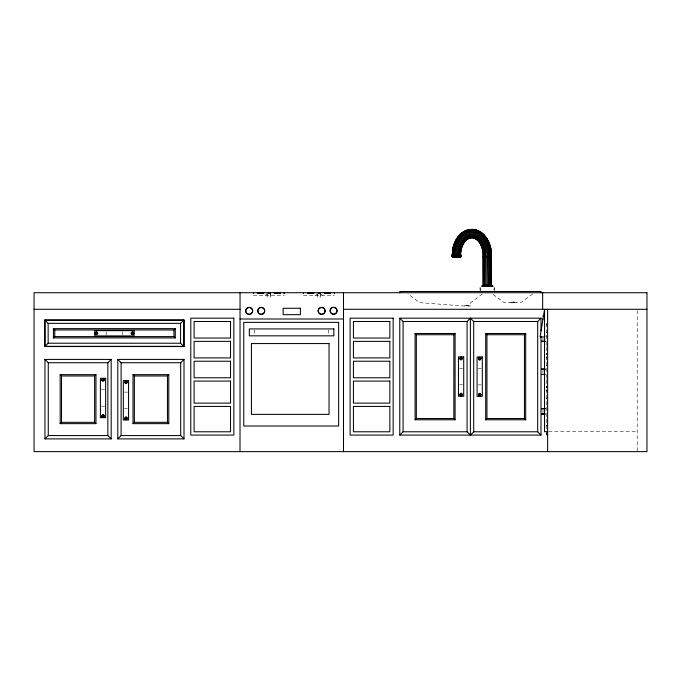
<?xml version="1.0" encoding="UTF-8"?>
<svg xmlns="http://www.w3.org/2000/svg" width="681" height="681" viewBox="0 0 681 681"><rect width="100%" height="100%" fill="white"/><g stroke="black" fill="none" stroke-linecap="round" stroke-linejoin="round"><path stroke-width="0.51" stroke-dasharray="3.4 2.55" d="M546.383 332.617L546.477 332.005M546.383 365.731L546.477 365.11M270.493 295.324L270.604 293.596M320.513 295.324L320.632 293.596M546.383 324.343L546.426 323.833M546.426 354.503L546.545 353.286M546.383 357.448L546.426 356.946M546.426 387.617L546.426 386.74M546.383 390.562L546.426 390.051M466.834 305.428L469.209 305.973M546.426 323.977L546.545 323.484M546.426 357.082L546.545 356.589M546.426 386.876L546.545 386.391M546.426 390.187L546.545 389.702M546.494 398.036L546.434 398.334A2.162 1.532 0 0 0 546.383 398.836M265.437 295.324L267.156 293.596L267.275 295.324M315.456 295.324L316.605 294.166M482.327 293.971L470.741 302.662L470.741 305.973L463.369 305.973L419.649 302.662L408.064 293.971M532.67 293.971L520.676 302.662L504.315 302.662L492.32 293.971M464.263 305.973L467.166 305.403M511.397 302.458L513.44 301.887L516.343 302.458M253.451 295.324L284.309 295.324M303.479 295.324L334.328 295.324M510.776 302.458L516.956 302.458M545.643 335.963L546.383 335.963M545.643 336.099L546.383 336.099M459.522 368.387L462.671 368.387M478.122 368.472L481.271 368.472M459.522 384.799L462.671 384.799M478.122 384.884L481.271 384.884M101.452 389.77L104.602 389.77M124.368 392.128L127.517 392.128M101.452 406.182L104.602 406.182M124.368 408.54L127.517 408.54M548.682 431.694L637.229 431.694M513.832 301.896L513.959 302.458M466.698 305.411L466.834 305.973M321.202 294.166L322.351 295.324M546.494 425.983L546.434 425.685A2.162 1.532 0 0 1 546.383 425.182M546.426 324.573L546.545 325.058M546.477 346.34L546.383 345.718M546.545 354.861L546.383 354.001M546.545 358.172L546.383 357.312L546.383 387.251M546.477 379.445L546.383 378.832M546.545 387.966L546.383 387.106M546.545 391.277L546.383 390.417L546.383 431.499M546.426 324.709L546.383 324.199L546.383 354.137M317.176 293.596L317.295 295.324M637.229 310.587L637.229 451.648M542.987 338.057L542.987 340.159M542.987 370.115L542.987 373.265M542.987 409.851L542.987 413.001M328.676 329.91L328.676 334.848M320.632 294.456L320.632 297.052L317.176 297.052L317.176 294.456M270.604 294.456L270.604 297.052L267.156 297.052L267.156 293.596M254.575 329.91L254.507 335.835M122.614 331.707L122.614 334.856M106.202 331.707L106.202 334.856M546.383 398.691A2.162 1.532 0 0 1 546.434 398.189M546.434 425.821A2.162 1.532 0 0 1 546.383 425.319"/><path stroke-width="1.02" d="M488.583 286.105L488.166 251.757A19.843 14.029 -90 0 0 474.393 235.669A19.843 14.029 -90 0 0 460.611 251.757L460.492 255A1.26 1.217 84.3 0 1 460.416 257.171L456.389 257.077M489.784 286.105L489.171 251.57A20.856 14.752 90 0 0 474.683 234.656A20.856 14.752 90 0 0 460.203 251.57L460.075 255.026L460.637 254.966L460.748 251.927A18.974 13.416 -90 0 1 475.764 236.724A18.974 13.416 -90 0 1 487.29 257.137L487.29 286.105M457.019 256.924L458.807 257.077L452.218 256.831A1.26 1.26 0 0 1 452.303 254.66L460.637 254.966A1.26 1.26 0 0 1 460.552 257.137L456.389 256.831L456.61 250.795A24.925 17.621 90 0 1 473.925 230.587A24.925 17.621 90 0 1 491.231 250.795L491.452 285.279L492.116 286.105M103.035 379.743L102.976 378.67M125.942 382.416L125.994 383.607M125.942 418.449L125.994 419.641M452.363 256.873A1.26 1.217 -80.1 0 1 452.439 254.703L452.593 250.676A25.597 18.098 90 0 1 469.371 229.957M461.105 358.359L461.046 357.287M461.105 394.393L461.046 393.32M490.822 286.105L490.235 285.279L490.022 251.366A21.945 15.518 90 0 0 474.785 233.566A21.945 15.518 90 0 0 459.547 251.366L459.42 254.813A1.26 0.894 -85.8 0 1 459.334 256.984M491.614 286.105L490.899 285.279L490.66 250.591M492.286 286.105L491.571 285.271L483.008 285.271L482.293 286.105M547.694 309.523L544.536 309.523L540.076 336.984L544.536 336.984M96.498 333.281L97.689 333.23M132.531 333.281L133.723 333.23M480.19 287.791L480.369 290.276M546.545 432.741L546.426 433.967M494.202 290.276L494.38 287.791M457.47 256.873L457.692 250.966A24.056 17.008 -90 0 1 474.393 231.463A24.056 17.008 -90 0 1 491.095 250.966M268.323 293.596L268.748 292.728L269.182 293.596L268.748 292.728L268.323 293.596L268.323 292.728M318.342 292.728L318.342 293.596L318.776 292.728L319.202 293.596M318.342 293.596L318.776 292.728M44.835 346.535L48.147 343.224L180.576 343.224L183.887 346.535L183.887 320.044L44.835 320.044L44.835 346.535L183.887 346.535M53.433 337.938L54.769 336.601L54.769 329.979L53.433 328.642L175.272 328.651L175.272 337.921L53.441 337.921L53.441 328.651M95.953 423.667L94.616 422.331L94.616 375.98L95.953 374.644L95.944 423.65L60.183 423.65L60.183 374.652L95.944 374.652M111.173 438.887L107.862 435.576L107.862 362.735L111.173 359.423L44.955 359.423L44.955 438.887L111.173 438.887L111.173 359.423M44.955 438.887L48.266 435.576L48.266 362.735L44.955 359.423M60.175 423.667L61.511 422.331L61.511 375.98L60.175 374.644M54.769 329.979L173.953 329.979L175.289 328.642M44.835 320.044L48.147 323.356L180.576 323.356L183.887 320.044M168.794 423.667L167.458 422.331L167.458 375.98L168.794 374.644L168.777 423.65L133.025 423.65L133.025 374.652L168.777 374.652M184.006 438.887L180.695 435.576L180.695 362.735L184.006 359.423L117.796 359.423L117.796 438.887L184.006 438.887L184.006 359.423M117.796 438.887L121.107 435.576L121.107 362.735L117.796 359.423M133.016 423.667L134.344 422.331L134.344 375.98L133.016 374.644M455.095 419.794L453.844 418.534L453.844 334.737L455.095 333.486L455.078 419.777L415.095 419.777L415.095 333.494L455.078 333.494M467.081 321.492L470.392 318.18L473.704 321.492L473.704 431.78L470.392 435.091L467.081 431.78L467.081 321.492L403.092 321.492L399.781 318.18L399.781 435.091L541.003 435.091L541.003 336.252M399.781 435.091L403.092 431.78L403.092 321.492M415.087 419.794L416.338 418.534L416.338 334.737L415.087 333.486M525.706 419.794L524.455 418.534L524.455 334.737L525.706 333.486M473.704 321.492L537.692 321.492L541.003 318.18L541.003 330.932M485.698 419.794L486.949 418.534L486.949 334.737L485.698 333.486L485.706 419.777L525.698 419.777L525.698 333.494L485.706 333.494M480.122 242.921A19.843 14.029 90 0 1 483.059 251.757L483.263 285.279L482.463 286.105M452.218 256.831L455.768 256.873M260.763 293.247L263.428 292.728L260.585 293.162M310.783 293.247L313.447 292.728L310.604 293.162M260.627 293.247L263.385 292.728L260.491 293.162M310.647 293.247L313.413 292.728L310.51 293.162M261.027 293.247L264.083 292.728M311.047 293.247L314.103 292.728M260.883 293.247L264.032 292.728M310.911 293.247L314.052 292.728M491.529 285.279L491.452 256.984L483.118 257.137A18.974 13.416 -90 0 0 476.785 239.363M481.288 286.105L493.291 286.105M34.05 309.285L240.044 309.285M343.496 309.285L646.95 309.285M399.781 318.18L541.003 318.18M240.01 318.997L343.496 318.997M416.338 334.737L453.844 334.737M486.949 334.737L524.455 334.737M54.769 336.601L173.953 336.601L175.289 337.938M541.625 341.215L545.2 341.215M541.625 341.351L545.2 341.351M48.266 362.735L107.862 362.735M121.107 362.735L180.695 362.735M541.625 369.068L545.2 369.068M541.625 369.204L545.2 369.204M541.625 374.456L545.2 374.32M61.511 375.98L94.616 375.98M134.344 375.98L167.458 375.98M541.625 408.66L545.2 408.66M541.625 408.804L545.2 408.804M541.625 413.912L545.2 413.912M541.625 414.057L545.2 414.057M416.338 418.534L453.844 418.534M486.949 418.534L524.455 418.534M61.511 422.331L94.616 422.331M134.344 422.331L167.458 422.331M547.626 431.694L544.536 431.694L544.536 309.523M403.092 431.78L467.081 431.78M473.704 431.78L537.692 431.78L541.003 435.091M48.266 435.576L107.862 435.576M121.107 435.576L180.695 435.576M456.389 256.899L455.214 256.311L455.538 250.676A25.597 18.098 90 0 1 473.312 229.923A25.597 18.098 90 0 1 491.078 250.676L491.316 257.009M455.759 257.052L453.972 256.899L455.189 256.448M326.744 292.728L330.557 293.162M276.724 292.728L280.529 293.162M274.826 292.728L277.652 293.162M274.792 292.728L277.559 293.162M542.885 316.001L543.472 316.095M542.391 319.048L542.978 319.151M324.267 292.728L327.289 293.247M274.247 292.728L277.261 293.247M324.156 292.728L327.127 293.247M274.137 292.728L277.099 293.247M452.439 254.703L452.448 250.795A24.925 17.621 90 0 1 464.944 231.531M547.626 435.108L546.545 434.172M547.626 435.253L546.383 433.456M320.061 293.596L319.636 292.728L320.061 293.596L320.061 292.728M270.042 293.596L269.608 292.728L270.042 293.596L270.042 292.728M482.957 286.105L483.672 285.279L483.493 252.132A17.885 12.641 -90 0 0 468.468 238.018M483.757 286.105L484.336 285.279L484.157 252.157A17.74 12.539 90 0 0 475.67 238.622A17.74 12.539 90 0 0 463.199 242.649M484.787 286.105L485.017 252.132A17.885 12.641 -90 0 0 474.342 237.805A17.885 12.641 -90 0 0 461.309 247.475M485.996 286.105L486.021 252.055A18.302 12.939 -90 0 0 473.312 237.209A18.302 12.939 -90 0 0 460.603 252.055M547.626 309.285L547.626 451.648M542.663 292.728L542.663 309.285M541.003 292.728L541.003 291.485L399.781 291.485L399.781 292.728M537.692 321.492L537.692 431.78M483.118 257.137L483.118 285.279M479.747 358.81L479.747 359.951M479.747 394.844L479.747 395.984M470.392 318.18L470.392 435.091M343.496 292.728L343.496 451.648M334.277 292.728L334.311 293.596M330.489 292.728L330.489 293.596M330.345 292.728L330.345 293.596M329.298 292.728L329.298 293.596M329.102 292.728L329.102 293.596M309.012 292.728L309.012 293.596M308.808 292.728L308.808 293.596M307.769 292.728L307.769 293.596M307.616 292.728L307.616 293.596M303.496 292.728L303.53 293.596M284.292 292.728L284.292 293.596M284.258 292.728L284.258 293.596M280.47 292.728L280.47 293.596M280.325 292.728L280.325 293.596M279.278 292.728L279.278 293.596M279.082 292.728L279.082 293.596M258.984 292.728L258.984 293.596M258.789 292.728L258.789 293.596M257.741 292.728L257.741 293.596M257.597 292.728L257.597 293.596M240.044 292.728L240.01 451.648M180.576 323.356L180.576 343.224M173.953 329.979L173.953 336.601M102.976 414.703L102.976 415.844M48.147 323.356L48.147 343.224M474.282 237.66A18.974 13.416 -90 0 1 475.985 238.716M477.287 239.218A19.843 14.029 90 0 1 479.083 241.312M471.252 237.252A18.302 12.939 -90 0 1 483.067 252.055M490.678 251.153A23.035 16.293 90 0 0 474.683 232.476A23.035 16.293 90 0 0 458.688 251.153L458.551 254.754A1.26 0.63 -86.7 0 1 458.475 256.933M484.31 235.456A26.014 18.396 90 0 0 454.533 250.591L454.389 254.6A1.26 0.63 -89.1 0 0 454.304 256.771M486.149 237.924A26.014 18.396 90 0 1 489.026 243.815M483.612 235.345A26.159 18.498 90 0 0 453.674 250.565L453.52 254.592A1.26 0.894 -90 0 0 453.444 256.771M476.087 230.484A26.014 18.396 90 0 0 453.01 250.591L452.865 254.6A1.26 1.09 88.5 0 0 452.78 256.771M452.584 250.966A24.056 17.008 -90 0 1 453.801 245.543M454.091 244.7A24.056 17.008 -90 0 1 456.755 239.252M460.492 254.924A1.26 1.217 -80.1 0 1 460.416 257.095M460.075 254.873A1.26 1.09 -84.2 0 1 459.998 257.043M452.363 256.797A1.26 1.217 84.3 0 1 452.448 254.626M452.78 256.933A1.26 1.09 -84.2 0 1 452.405 256.465M452.303 255.622A1.26 1.09 -84.2 0 1 452.559 255.035M453.444 256.984A1.26 0.894 -85.8 0 1 453.078 256.328M454.304 257.043A1.26 0.63 -86.7 0 1 454.057 256.388M460.552 256.354A1.26 1.09 88.5 0 1 459.998 257.197M322.164 307.591A3.456 3.448 0 0 1 324.488 312.92A3.456 3.448 0 0 1 318.665 312.766A3.456 3.448 0 0 1 321.262 307.565M336.925 309.983A3.448 3.439 0 0 1 335.052 313.992A3.448 3.439 0 0 1 330.77 312.843A3.448 3.439 0 0 1 331.162 308.442M331.868 307.897A3.448 3.439 0 0 1 332.703 307.548M334.482 307.548A3.448 3.439 0 0 1 336.576 309.148M261.793 307.591A3.456 3.448 0 0 1 264.117 312.92A3.456 3.448 0 0 1 258.295 312.766A3.456 3.448 0 0 1 260.891 307.565M249.714 307.591A3.456 3.448 0 0 1 252.038 312.92A3.456 3.448 0 0 1 246.224 312.766A3.456 3.448 0 0 1 248.82 307.565M261.342 292.728L257.427 293.162L261.342 292.728M311.362 292.728L307.446 293.162L311.362 292.728M103.069 378.662L102.729 378.687A1.311 1.311 0 0 0 102.976 381.283L103.316 381.249A1.311 1.311 0 0 0 103.069 378.662M125.994 380.994L125.653 381.028A1.311 1.311 0 0 0 125.891 383.616L126.24 383.582A1.311 1.311 0 0 0 125.994 380.994M461.139 357.278L460.799 357.312A1.311 1.311 0 0 0 461.046 359.9L461.386 359.866A1.311 1.311 0 0 0 461.139 357.278M479.747 357.338L479.398 357.372A1.311 1.311 0 0 0 479.645 359.96L479.986 359.926A1.311 1.311 0 0 0 479.747 357.338M103.069 414.695L102.729 414.72A1.311 1.311 0 0 0 102.976 417.317L103.316 417.283A1.311 1.311 0 0 0 103.069 414.695M125.994 417.027L125.653 417.061A1.311 1.311 0 0 0 125.891 419.649L126.24 419.615A1.311 1.311 0 0 0 125.994 417.027M461.139 393.312L460.799 393.346A1.311 1.311 0 0 0 461.046 395.933L461.386 395.899A1.311 1.311 0 0 0 461.139 393.312M479.747 393.371L479.398 393.405A1.311 1.311 0 0 0 479.645 395.993L479.986 395.959A1.311 1.311 0 0 0 479.747 393.371M646.95 292.728L34.05 292.728L34.05 451.648L646.95 451.648L646.95 292.728M300.381 308.272L283.126 308.272L283.126 314.682L300.381 314.682L300.381 308.272M233.83 318.18L190.791 318.18L190.791 435.091L233.83 435.091L233.83 318.18M393.158 318.18L350.119 318.18L350.119 435.091L393.158 435.091L393.158 318.18M184.006 320.172L44.955 320.172L44.955 346.331L184.006 346.331L184.006 320.172M230.518 321.492L194.102 321.492L194.102 338.048L230.518 338.048L230.518 321.492M389.847 321.492L353.43 321.492L353.43 338.048L389.847 338.048L389.847 321.492M338.644 322.368L243.772 322.368L243.772 426.008L338.644 426.008L338.644 322.368M333.852 328.923L249.331 328.923L249.331 335.835L333.852 335.835L333.852 328.923M134.106 330.651L94.719 330.651L94.719 335.903L134.106 335.903L134.106 330.651M96.54 332.175L96.217 334.277L96.54 332.175M132.574 332.175L132.25 334.277L132.574 332.175M230.518 341.36L194.102 341.36L194.102 357.908L230.518 357.908L230.518 341.36M389.847 341.36L353.43 341.36L353.43 357.908L389.847 357.908L389.847 341.36M329.042 343.565L251.425 343.565L251.425 414.388L329.042 414.388L329.042 343.565M463.718 356.904L458.466 356.904L458.466 396.291L463.718 396.291L463.718 356.904M482.318 356.98L477.066 356.98L477.066 396.368L482.318 396.368L482.318 356.98M462.093 358.427L459.99 358.759L462.093 358.427M480.795 358.478L478.692 358.81L480.795 358.478M230.518 361.219L194.102 361.219L194.102 377.776L230.518 377.776L230.518 361.219M389.847 361.219L353.43 361.219L353.43 377.776L389.847 377.776L389.847 361.219M105.649 378.278L100.396 378.278L100.396 417.666L105.649 417.666L105.649 378.278M104.023 379.811L101.92 380.143L104.023 379.811M128.573 380.636L123.321 380.636L123.321 420.024L128.573 420.024L128.573 380.636M230.518 381.088L194.102 381.088L194.102 403.118L230.518 403.118L230.518 381.088M389.847 381.088L353.43 381.088L353.43 403.118L389.847 403.118L389.847 381.088M127.041 382.135L124.938 382.467L127.041 382.135M462.093 394.461L459.99 394.793L462.093 394.461M480.795 394.512L478.692 394.844L480.795 394.512M230.518 406.429L194.102 406.429L194.102 431.78L230.518 431.78L230.518 406.429M389.847 406.429L353.43 406.429L353.43 431.78L389.847 431.78L389.847 406.429M104.023 415.844L101.92 416.176L104.023 415.844M127.041 418.168L124.938 418.5L127.041 418.168M327.672 293.162L324.846 292.728L327.578 293.162M133.731 333.324L133.697 332.983A1.311 1.311 0 0 0 131.101 333.23L131.135 333.571A1.311 1.311 0 0 0 133.731 333.324M97.698 333.324L97.664 332.983A1.311 1.311 0 0 0 95.068 333.23L95.102 333.571A1.311 1.311 0 0 0 97.698 333.324M253.502 293.596L253.502 292.728L253.468 293.596M319.449 313.456A3.456 3.448 0 0 0 325.033 311.319A3.456 3.448 0 0 0 320.385 307.565A3.456 3.448 0 0 0 319.449 313.456M331.868 313.643A3.448 3.439 0 0 0 337.035 310.664A3.448 3.439 0 0 0 331.868 307.684A3.448 3.439 0 0 0 331.868 313.643M259.078 313.456A3.456 3.448 0 0 0 264.662 311.319A3.456 3.448 0 0 0 260.014 307.565A3.456 3.448 0 0 0 259.078 313.456M247.007 313.456A3.456 3.448 0 0 0 252.591 311.319A3.456 3.448 0 0 0 247.944 307.565A3.456 3.448 0 0 0 247.007 313.456"/></g></svg>
